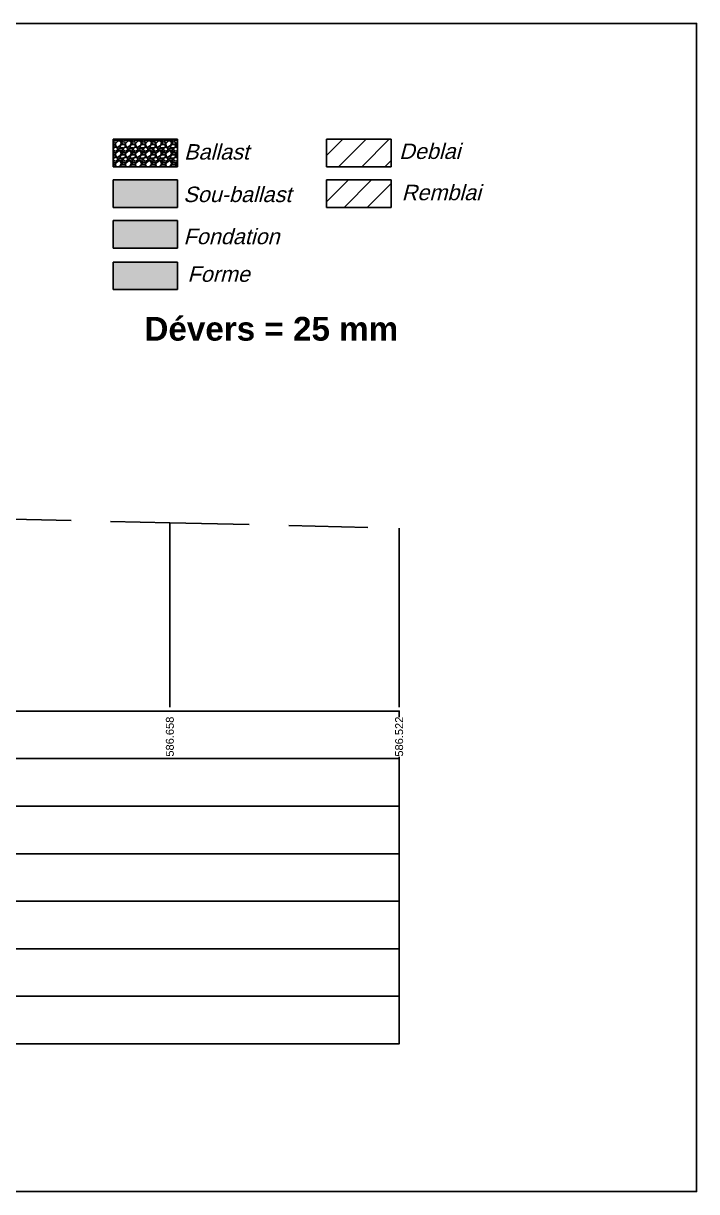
# Model space of a CAD drawing. Header units: millimetres. Extents: x 2762 to 3076, y 916 to 3305.
# Drawn here: x 2905.89 to 2922.89, y 1872.55 to 1902.05 of the extents above; entities that cross this region are included whole.
import ezdxf

# ---------------------------------------------------------------- set-up
doc = ezdxf.new("R2010")
doc.units = ezdxf.units.MM
doc.header["$LTSCALE"] = 2
doc.linetypes.add('CACHE', pattern=[9.525, 6.35, -3.175])
doc.linetypes.add('DASHED', pattern=[0.75, 0.5, -0.25])
doc.layers.add('C-ANNO-TABL-TEXT', color=150, linetype='Continuous')
doc.styles.add('ARIAL', font='arial.ttf')
doc.styles.add('C3D_Profil_Travers', font='romans.shx')
doc.styles.get("Standard").update_dxf_attribs({"font": 'arial.ttf'})

msp = doc.modelspace()

# ---------------------------------------------------------------- hatches: boundary and pattern name
h = msp.add_hatch(color=11)
h.dxf.hatch_style = 1
h.paths.add_polyline_path([(2909.781, 1898.096), (2908.155, 1898.096), (2908.155, 1897.404), (2909.781, 1897.404)])
h = msp.add_hatch(color=30)
h.dxf.hatch_style = 1
h.paths.add_polyline_path([(2909.781, 1897.069), (2908.155, 1897.069), (2908.155, 1896.377), (2909.781, 1896.377)])
h = msp.add_hatch(color=83)
h.dxf.hatch_style = 1
h.paths.add_polyline_path([(2909.781, 1896.023), (2908.155, 1896.023), (2908.155, 1895.331), (2909.781, 1895.331)])

# ---------------------------------------------------------------- linework, layer by layer
for p, q in [((2908.155, 1899.123), (2909.781, 1899.123)), ((2908.155, 1898.431), (2908.155, 1899.123)), ((2909.781, 1899.123), (2909.781, 1898.431)), ((2913.548, 1899.123), (2915.174, 1899.123)), ((2913.548, 1898.431), (2913.548, 1899.123)), ((2915.174, 1899.123), (2915.174, 1898.431)), ((2909.781, 1898.431), (2908.155, 1898.431)), ((2915.174, 1898.431), (2913.548, 1898.431)), ((2908.155, 1898.096), (2909.781, 1898.096)), ((2908.155, 1897.404), (2908.155, 1898.096)), ((2909.781, 1898.096), (2909.781, 1897.404)), ((2913.548, 1898.096), (2915.174, 1898.096)), ((2913.548, 1897.404), (2913.548, 1898.096)), ((2915.174, 1898.096), (2915.174, 1897.404)), ((2909.781, 1897.404), (2908.155, 1897.404)), ((2915.174, 1897.404), (2913.548, 1897.404)), ((2908.155, 1897.069), (2909.781, 1897.069)), ((2908.155, 1896.377), (2908.155, 1897.069)), ((2909.781, 1897.069), (2909.781, 1896.377)), ((2909.781, 1896.377), (2908.155, 1896.377)), ((2908.155, 1896.023), (2909.781, 1896.023)), ((2908.155, 1895.331), (2908.155, 1896.023)), ((2909.781, 1896.023), (2909.781, 1895.331)), ((2909.781, 1895.331), (2908.155, 1895.331))]:
    msp.add_line(p, q)
at = {"linetype": 'Continuous'}
for p, q in [((2908.158, 1899.077), (2908.155, 1899.078)), ((2908.155, 1899.075), (2908.158, 1899.077)), ((2908.195, 1899.048), (2908.155, 1899.055)), ((2908.155, 1899.009), (2908.205, 1899.003)), ((2908.155, 1898.988), (2908.181, 1898.988)), ((2908.207, 1898.924), (2908.155, 1898.896)), ((2908.161, 1899.123), (2908.174, 1899.093)), ((2908.173, 1899.093), (2908.216, 1899.08)), ((2908.176, 1898.91), (2908.217, 1898.923)), ((2908.18, 1898.991), (2908.214, 1898.968)), ((2908.218, 1899.033), (2908.197, 1899.05)), ((2908.204, 1898.993), (2908.217, 1899.016)), ((2908.214, 1898.965), (2908.204, 1898.93)), ((2908.216, 1899.08), (2908.26, 1899.093)), ((2908.216, 1898.921), (2908.257, 1898.906)), ((2908.219, 1899.034), (2908.217, 1898.981)), ((2908.217, 1899.016), (2908.217, 1899.031)), ((2908.217, 1898.981), (2908.237, 1898.933)), ((2908.284, 1899.08), (2908.225, 1899.027)), ((2908.237, 1898.93), (2908.29, 1898.927)), ((2908.26, 1899.092), (2908.271, 1899.123)), ((2908.337, 1899.08), (2908.276, 1899.085)), ((2908.29, 1898.93), (2908.346, 1898.973)), ((2908.317, 1899.098), (2908.293, 1899.123)), ((2908.36, 1899.103), (2908.302, 1899.098)), ((2908.324, 1898.937), (2908.369, 1898.988)), ((2908.343, 1898.908), (2908.325, 1898.938)), ((2908.364, 1899.035), (2908.336, 1899.081)), ((2908.346, 1898.973), (2908.366, 1899.037)), ((2908.363, 1899.08), (2908.373, 1899.055)), ((2908.382, 1899.088), (2908.364, 1899.08)), ((2908.369, 1898.988), (2908.435, 1898.988)), ((2908.374, 1899.054), (2908.412, 1899.077)), ((2908.399, 1899.057), (2908.374, 1899.031)), ((2908.374, 1899.031), (2908.394, 1899.001)), ((2908.394, 1899.123), (2908.376, 1899.103)), ((2908.412, 1899.077), (2908.381, 1899.087)), ((2908.395, 1899.011), (2908.459, 1899.003)), ((2908.449, 1899.048), (2908.399, 1899.056)), ((2908.461, 1898.924), (2908.408, 1898.896)), ((2908.415, 1899.123), (2908.428, 1899.093)), ((2908.427, 1899.093), (2908.47, 1899.08)), ((2908.43, 1898.91), (2908.471, 1898.923)), ((2908.434, 1898.991), (2908.468, 1898.968)), ((2908.472, 1899.033), (2908.451, 1899.05)), ((2908.458, 1898.993), (2908.471, 1899.016)), ((2908.468, 1898.965), (2908.458, 1898.93)), ((2908.47, 1899.08), (2908.514, 1899.093)), ((2908.47, 1898.921), (2908.511, 1898.906)), ((2908.473, 1899.034), (2908.471, 1898.981)), ((2908.471, 1899.016), (2908.471, 1899.031)), ((2908.471, 1898.981), (2908.491, 1898.933)), ((2908.538, 1899.08), (2908.479, 1899.027)), ((2908.491, 1898.93), (2908.544, 1898.927)), ((2908.514, 1899.092), (2908.525, 1899.123)), ((2908.591, 1899.08), (2908.53, 1899.085)), ((2908.544, 1898.93), (2908.6, 1898.973)), ((2908.571, 1899.098), (2908.547, 1899.123)), ((2908.614, 1899.103), (2908.556, 1899.098)), ((2908.578, 1898.937), (2908.623, 1898.988)), ((2908.597, 1898.908), (2908.579, 1898.938)), ((2908.618, 1899.035), (2908.59, 1899.081)), ((2908.6, 1898.973), (2908.62, 1899.037)), ((2908.617, 1899.08), (2908.627, 1899.055)), ((2908.636, 1899.088), (2908.618, 1899.08)), ((2908.623, 1898.988), (2908.689, 1898.988)), ((2908.628, 1899.054), (2908.666, 1899.077)), ((2908.653, 1899.057), (2908.628, 1899.031)), ((2908.628, 1899.031), (2908.648, 1899.001)), ((2908.648, 1899.123), (2908.63, 1899.103)), ((2908.666, 1899.077), (2908.635, 1899.087)), ((2908.649, 1899.011), (2908.713, 1899.003)), ((2908.703, 1899.048), (2908.653, 1899.056)), ((2908.715, 1898.924), (2908.662, 1898.896)), ((2908.669, 1899.123), (2908.682, 1899.093)), ((2908.681, 1899.093), (2908.724, 1899.08)), ((2908.684, 1898.91), (2908.725, 1898.923)), ((2908.688, 1898.991), (2908.722, 1898.968)), ((2908.726, 1899.033), (2908.705, 1899.05)), ((2908.712, 1898.993), (2908.725, 1899.016)), ((2908.722, 1898.965), (2908.712, 1898.93)), ((2908.724, 1899.08), (2908.768, 1899.093)), ((2908.724, 1898.921), (2908.765, 1898.906)), ((2908.727, 1899.034), (2908.725, 1898.981)), ((2908.725, 1899.016), (2908.725, 1899.031)), ((2908.725, 1898.981), (2908.745, 1898.933)), ((2908.792, 1899.08), (2908.733, 1899.027)), ((2908.745, 1898.93), (2908.798, 1898.927)), ((2908.768, 1899.092), (2908.779, 1899.123)), ((2908.845, 1899.08), (2908.784, 1899.085)), ((2908.798, 1898.93), (2908.854, 1898.973)), ((2908.825, 1899.098), (2908.801, 1899.123)), ((2908.868, 1899.103), (2908.81, 1899.098)), ((2908.832, 1898.937), (2908.877, 1898.988)), ((2908.851, 1898.908), (2908.833, 1898.938)), ((2908.872, 1899.035), (2908.844, 1899.081)), ((2908.854, 1898.973), (2908.874, 1899.037)), ((2908.871, 1899.08), (2908.881, 1899.055)), ((2908.89, 1899.088), (2908.872, 1899.08)), ((2908.877, 1898.988), (2908.943, 1898.988)), ((2908.882, 1899.054), (2908.92, 1899.077)), ((2908.907, 1899.057), (2908.882, 1899.031)), ((2908.882, 1899.031), (2908.902, 1899.001)), ((2908.902, 1899.123), (2908.884, 1899.103)), ((2908.92, 1899.077), (2908.889, 1899.087)), ((2908.903, 1899.011), (2908.967, 1899.003)), ((2908.957, 1899.048), (2908.907, 1899.056)), ((2908.969, 1898.924), (2908.916, 1898.896)), ((2908.923, 1899.123), (2908.936, 1899.093)), ((2908.935, 1899.093), (2908.978, 1899.08)), ((2908.938, 1898.91), (2908.979, 1898.923)), ((2908.942, 1898.991), (2908.976, 1898.968)), ((2908.98, 1899.033), (2908.959, 1899.05)), ((2908.966, 1898.993), (2908.979, 1899.016)), ((2908.976, 1898.965), (2908.966, 1898.93)), ((2908.978, 1899.08), (2909.022, 1899.093)), ((2908.978, 1898.921), (2909.019, 1898.906)), ((2908.981, 1899.034), (2908.979, 1898.981)), ((2908.979, 1899.016), (2908.979, 1899.031)), ((2908.979, 1898.981), (2908.999, 1898.933)), ((2909.046, 1899.08), (2908.987, 1899.027)), ((2908.999, 1898.93), (2909.052, 1898.927)), ((2909.022, 1899.092), (2909.033, 1899.123)), ((2909.099, 1899.08), (2909.038, 1899.085)), ((2909.052, 1898.93), (2909.108, 1898.973)), ((2909.079, 1899.098), (2909.055, 1899.123)), ((2909.122, 1899.103), (2909.064, 1899.098)), ((2909.086, 1898.937), (2909.131, 1898.988)), ((2909.105, 1898.908), (2909.087, 1898.938)), ((2909.126, 1899.035), (2909.098, 1899.081)), ((2909.108, 1898.973), (2909.128, 1899.037)), ((2909.125, 1899.08), (2909.135, 1899.055)), ((2909.144, 1899.088), (2909.126, 1899.08)), ((2909.131, 1898.988), (2909.197, 1898.988)), ((2909.136, 1899.054), (2909.174, 1899.077)), ((2909.161, 1899.057), (2909.136, 1899.031)), ((2909.136, 1899.031), (2909.156, 1899.001)), ((2909.156, 1899.123), (2909.138, 1899.103)), ((2909.174, 1899.077), (2909.143, 1899.087)), ((2909.157, 1899.011), (2909.221, 1899.003)), ((2909.211, 1899.048), (2909.161, 1899.056)), ((2909.223, 1898.924), (2909.17, 1898.896)), ((2909.177, 1899.123), (2909.19, 1899.093)), ((2909.189, 1899.093), (2909.232, 1899.08)), ((2909.192, 1898.91), (2909.233, 1898.923)), ((2909.196, 1898.991), (2909.23, 1898.968)), ((2909.234, 1899.033), (2909.213, 1899.05)), ((2909.22, 1898.993), (2909.233, 1899.016)), ((2909.23, 1898.965), (2909.22, 1898.93)), ((2909.232, 1899.08), (2909.276, 1899.093)), ((2909.232, 1898.921), (2909.273, 1898.906)), ((2909.235, 1899.034), (2909.233, 1898.981)), ((2909.233, 1899.016), (2909.233, 1899.031)), ((2909.233, 1898.981), (2909.253, 1898.933)), ((2909.3, 1899.08), (2909.241, 1899.027)), ((2909.253, 1898.93), (2909.306, 1898.927)), ((2909.276, 1899.092), (2909.287, 1899.123)), ((2909.353, 1899.08), (2909.292, 1899.085)), ((2909.306, 1898.93), (2909.362, 1898.973)), ((2909.333, 1899.098), (2909.309, 1899.123)), ((2909.376, 1899.103), (2909.318, 1899.098)), ((2909.34, 1898.937), (2909.385, 1898.988)), ((2909.359, 1898.908), (2909.341, 1898.938)), ((2909.38, 1899.035), (2909.352, 1899.081)), ((2909.362, 1898.973), (2909.382, 1899.037)), ((2909.379, 1899.08), (2909.389, 1899.055)), ((2909.398, 1899.088), (2909.38, 1899.08)), ((2909.385, 1898.988), (2909.451, 1898.988)), ((2909.39, 1899.054), (2909.428, 1899.077)), ((2909.415, 1899.057), (2909.39, 1899.031)), ((2909.39, 1899.031), (2909.41, 1899.001)), ((2909.41, 1899.123), (2909.392, 1899.103)), ((2909.428, 1899.077), (2909.397, 1899.087)), ((2909.411, 1899.011), (2909.475, 1899.003)), ((2909.465, 1899.048), (2909.415, 1899.056)), ((2909.477, 1898.924), (2909.424, 1898.896)), ((2909.431, 1899.123), (2909.444, 1899.093)), ((2909.443, 1899.093), (2909.486, 1899.08)), ((2909.446, 1898.91), (2909.487, 1898.923)), ((2909.45, 1898.991), (2909.484, 1898.968)), ((2909.488, 1899.033), (2909.467, 1899.05)), ((2909.474, 1898.993), (2909.487, 1899.016)), ((2909.484, 1898.965), (2909.474, 1898.93)), ((2909.486, 1899.08), (2909.53, 1899.093)), ((2909.486, 1898.921), (2909.527, 1898.906)), ((2909.489, 1899.034), (2909.487, 1898.981)), ((2909.487, 1899.016), (2909.487, 1899.031)), ((2909.487, 1898.981), (2909.507, 1898.933)), ((2909.554, 1899.08), (2909.495, 1899.027)), ((2909.507, 1898.93), (2909.56, 1898.927)), ((2909.53, 1899.092), (2909.541, 1899.123)), ((2909.607, 1899.08), (2909.546, 1899.085)), ((2909.56, 1898.93), (2909.616, 1898.973)), ((2909.587, 1899.098), (2909.563, 1899.123)), ((2909.63, 1899.103), (2909.572, 1899.098)), ((2909.594, 1898.937), (2909.639, 1898.988)), ((2909.613, 1898.908), (2909.595, 1898.938)), ((2909.634, 1899.035), (2909.606, 1899.081)), ((2909.616, 1898.973), (2909.636, 1899.037)), ((2909.633, 1899.08), (2909.643, 1899.055)), ((2909.652, 1899.088), (2909.634, 1899.08)), ((2909.639, 1898.988), (2909.705, 1898.988)), ((2909.644, 1899.054), (2909.682, 1899.077)), ((2909.669, 1899.057), (2909.644, 1899.031)), ((2909.644, 1899.031), (2909.664, 1899.001)), ((2909.664, 1899.123), (2909.646, 1899.103)), ((2909.682, 1899.077), (2909.651, 1899.087)), ((2909.665, 1899.011), (2909.729, 1899.003)), ((2909.719, 1899.048), (2909.669, 1899.056)), ((2909.731, 1898.924), (2909.678, 1898.896)), ((2909.685, 1899.123), (2909.698, 1899.093)), ((2909.697, 1899.093), (2909.74, 1899.08)), ((2909.7, 1898.91), (2909.741, 1898.923)), ((2909.704, 1898.991), (2909.738, 1898.968)), ((2909.742, 1899.033), (2909.721, 1899.05)), ((2909.728, 1898.993), (2909.741, 1899.016)), ((2909.738, 1898.965), (2909.728, 1898.93)), ((2909.74, 1899.08), (2909.781, 1899.092)), ((2909.74, 1898.921), (2909.781, 1898.906)), ((2909.743, 1899.034), (2909.741, 1898.981)), ((2909.741, 1899.016), (2909.741, 1899.031)), ((2909.741, 1898.981), (2909.761, 1898.933)), ((2909.781, 1899.056), (2909.749, 1899.027)), ((2909.761, 1898.93), (2909.781, 1898.929)), ((2908.158, 1898.823), (2908.155, 1898.824)), ((2908.155, 1898.821), (2908.158, 1898.823)), ((2908.195, 1898.794), (2908.155, 1898.801)), ((2908.155, 1898.755), (2908.205, 1898.749)), ((2908.155, 1898.734), (2908.181, 1898.734)), ((2908.207, 1898.67), (2908.155, 1898.642)), ((2908.159, 1898.874), (2908.174, 1898.839)), ((2908.159, 1898.62), (2908.174, 1898.585)), ((2908.16, 1898.874), (2908.176, 1898.91)), ((2908.16, 1898.62), (2908.176, 1898.656)), ((2908.173, 1898.839), (2908.216, 1898.826)), ((2908.176, 1898.656), (2908.217, 1898.669)), ((2908.18, 1898.737), (2908.214, 1898.714)), ((2908.218, 1898.779), (2908.197, 1898.796)), ((2908.204, 1898.739), (2908.217, 1898.762)), ((2908.214, 1898.711), (2908.204, 1898.676)), ((2908.216, 1898.826), (2908.26, 1898.839)), ((2908.216, 1898.667), (2908.257, 1898.652)), ((2908.219, 1898.78), (2908.217, 1898.727)), ((2908.217, 1898.762), (2908.217, 1898.777)), ((2908.217, 1898.727), (2908.237, 1898.679)), ((2908.284, 1898.826), (2908.225, 1898.773)), ((2908.237, 1898.676), (2908.29, 1898.673)), ((2908.256, 1898.908), (2908.271, 1898.875)), ((2908.256, 1898.654), (2908.271, 1898.621)), ((2908.26, 1898.838), (2908.273, 1898.874)), ((2908.337, 1898.826), (2908.276, 1898.831)), ((2908.317, 1898.844), (2908.289, 1898.874)), ((2908.317, 1898.59), (2908.289, 1898.62)), ((2908.29, 1898.874), (2908.298, 1898.894)), ((2908.29, 1898.676), (2908.346, 1898.719)), ((2908.29, 1898.62), (2908.298, 1898.64)), ((2908.346, 1898.894), (2908.298, 1898.889)), ((2908.346, 1898.64), (2908.298, 1898.635)), ((2908.36, 1898.849), (2908.302, 1898.844)), ((2908.324, 1898.683), (2908.369, 1898.734)), ((2908.343, 1898.654), (2908.325, 1898.684)), ((2908.364, 1898.781), (2908.336, 1898.827)), ((2908.405, 1898.904), (2908.341, 1898.909)), ((2908.405, 1898.65), (2908.341, 1898.655)), ((2908.397, 1898.887), (2908.346, 1898.899)), ((2908.346, 1898.719), (2908.366, 1898.783)), ((2908.397, 1898.633), (2908.346, 1898.645)), ((2908.363, 1898.826), (2908.373, 1898.801)), ((2908.382, 1898.834), (2908.364, 1898.826)), ((2908.369, 1898.734), (2908.435, 1898.734)), ((2908.374, 1898.8), (2908.412, 1898.823)), ((2908.399, 1898.803), (2908.374, 1898.777)), ((2908.374, 1898.777), (2908.394, 1898.747)), ((2908.399, 1898.875), (2908.376, 1898.849)), ((2908.399, 1898.621), (2908.376, 1898.595)), ((2908.412, 1898.823), (2908.381, 1898.833)), ((2908.395, 1898.757), (2908.459, 1898.749)), ((2908.399, 1898.874), (2908.397, 1898.887)), ((2908.399, 1898.62), (2908.397, 1898.633)), ((2908.449, 1898.794), (2908.399, 1898.802)), ((2908.461, 1898.67), (2908.408, 1898.642)), ((2908.413, 1898.874), (2908.428, 1898.839)), ((2908.413, 1898.62), (2908.428, 1898.585)), ((2908.414, 1898.874), (2908.43, 1898.91)), ((2908.414, 1898.62), (2908.43, 1898.656)), ((2908.427, 1898.839), (2908.47, 1898.826)), ((2908.43, 1898.656), (2908.471, 1898.669)), ((2908.434, 1898.737), (2908.468, 1898.714)), ((2908.472, 1898.779), (2908.451, 1898.796)), ((2908.458, 1898.739), (2908.471, 1898.762)), ((2908.468, 1898.711), (2908.458, 1898.676)), ((2908.47, 1898.826), (2908.514, 1898.839)), ((2908.47, 1898.667), (2908.511, 1898.652)), ((2908.473, 1898.78), (2908.471, 1898.727)), ((2908.471, 1898.762), (2908.471, 1898.777)), ((2908.471, 1898.727), (2908.491, 1898.679)), ((2908.538, 1898.826), (2908.479, 1898.773)), ((2908.491, 1898.676), (2908.544, 1898.673)), ((2908.51, 1898.908), (2908.525, 1898.875)), ((2908.51, 1898.654), (2908.525, 1898.621)), ((2908.514, 1898.838), (2908.527, 1898.874)), ((2908.591, 1898.826), (2908.53, 1898.831)), ((2908.571, 1898.844), (2908.543, 1898.874)), ((2908.571, 1898.59), (2908.543, 1898.62)), ((2908.544, 1898.874), (2908.552, 1898.894)), ((2908.544, 1898.676), (2908.6, 1898.719)), ((2908.544, 1898.62), (2908.552, 1898.64)), ((2908.6, 1898.894), (2908.552, 1898.889)), ((2908.6, 1898.64), (2908.552, 1898.635)), ((2908.614, 1898.849), (2908.556, 1898.844)), ((2908.578, 1898.683), (2908.623, 1898.734)), ((2908.597, 1898.654), (2908.579, 1898.684)), ((2908.618, 1898.781), (2908.59, 1898.827)), ((2908.659, 1898.904), (2908.595, 1898.909)), ((2908.659, 1898.65), (2908.595, 1898.655)), ((2908.651, 1898.887), (2908.6, 1898.899)), ((2908.6, 1898.719), (2908.62, 1898.783)), ((2908.651, 1898.633), (2908.6, 1898.645)), ((2908.617, 1898.826), (2908.627, 1898.801)), ((2908.636, 1898.834), (2908.618, 1898.826)), ((2908.623, 1898.734), (2908.689, 1898.734)), ((2908.628, 1898.8), (2908.666, 1898.823)), ((2908.653, 1898.803), (2908.628, 1898.777)), ((2908.628, 1898.777), (2908.648, 1898.747)), ((2908.653, 1898.875), (2908.63, 1898.849)), ((2908.653, 1898.621), (2908.63, 1898.595)), ((2908.666, 1898.823), (2908.635, 1898.833)), ((2908.649, 1898.757), (2908.713, 1898.749)), ((2908.653, 1898.874), (2908.651, 1898.887)), ((2908.653, 1898.62), (2908.651, 1898.633)), ((2908.703, 1898.794), (2908.653, 1898.802)), ((2908.715, 1898.67), (2908.662, 1898.642)), ((2908.667, 1898.874), (2908.682, 1898.839)), ((2908.667, 1898.62), (2908.682, 1898.585)), ((2908.668, 1898.874), (2908.684, 1898.91)), ((2908.668, 1898.62), (2908.684, 1898.656)), ((2908.681, 1898.839), (2908.724, 1898.826)), ((2908.684, 1898.656), (2908.725, 1898.669)), ((2908.688, 1898.737), (2908.722, 1898.714)), ((2908.726, 1898.779), (2908.705, 1898.796)), ((2908.712, 1898.739), (2908.725, 1898.762)), ((2908.722, 1898.711), (2908.712, 1898.676)), ((2908.724, 1898.826), (2908.768, 1898.839)), ((2908.724, 1898.667), (2908.765, 1898.652)), ((2908.727, 1898.78), (2908.725, 1898.727)), ((2908.725, 1898.762), (2908.725, 1898.777)), ((2908.725, 1898.727), (2908.745, 1898.679)), ((2908.792, 1898.826), (2908.733, 1898.773)), ((2908.745, 1898.676), (2908.798, 1898.673)), ((2908.764, 1898.908), (2908.779, 1898.875)), ((2908.764, 1898.654), (2908.779, 1898.621)), ((2908.768, 1898.838), (2908.781, 1898.874)), ((2908.845, 1898.826), (2908.784, 1898.831)), ((2908.825, 1898.844), (2908.797, 1898.874)), ((2908.825, 1898.59), (2908.797, 1898.62)), ((2908.798, 1898.874), (2908.806, 1898.894)), ((2908.798, 1898.676), (2908.854, 1898.719)), ((2908.798, 1898.62), (2908.806, 1898.64)), ((2908.854, 1898.894), (2908.806, 1898.889)), ((2908.854, 1898.64), (2908.806, 1898.635)), ((2908.868, 1898.849), (2908.81, 1898.844)), ((2908.832, 1898.683), (2908.877, 1898.734)), ((2908.851, 1898.654), (2908.833, 1898.684)), ((2908.872, 1898.781), (2908.844, 1898.827)), ((2908.913, 1898.904), (2908.849, 1898.909)), ((2908.913, 1898.65), (2908.849, 1898.655)), ((2908.905, 1898.887), (2908.854, 1898.899)), ((2908.854, 1898.719), (2908.874, 1898.783)), ((2908.905, 1898.633), (2908.854, 1898.645)), ((2908.871, 1898.826), (2908.881, 1898.801)), ((2908.89, 1898.834), (2908.872, 1898.826)), ((2908.877, 1898.734), (2908.943, 1898.734)), ((2908.882, 1898.8), (2908.92, 1898.823)), ((2908.907, 1898.803), (2908.882, 1898.777)), ((2908.882, 1898.777), (2908.902, 1898.747)), ((2908.907, 1898.875), (2908.884, 1898.849)), ((2908.907, 1898.621), (2908.884, 1898.595)), ((2908.92, 1898.823), (2908.889, 1898.833)), ((2908.903, 1898.757), (2908.967, 1898.749)), ((2908.907, 1898.874), (2908.905, 1898.887)), ((2908.907, 1898.62), (2908.905, 1898.633)), ((2908.957, 1898.794), (2908.907, 1898.802)), ((2908.969, 1898.67), (2908.916, 1898.642)), ((2908.921, 1898.874), (2908.936, 1898.839)), ((2908.921, 1898.62), (2908.936, 1898.585)), ((2908.922, 1898.874), (2908.938, 1898.91)), ((2908.922, 1898.62), (2908.938, 1898.656)), ((2908.935, 1898.839), (2908.978, 1898.826)), ((2908.938, 1898.656), (2908.979, 1898.669)), ((2908.942, 1898.737), (2908.976, 1898.714)), ((2908.98, 1898.779), (2908.959, 1898.796)), ((2908.966, 1898.739), (2908.979, 1898.762)), ((2908.976, 1898.711), (2908.966, 1898.676)), ((2908.978, 1898.826), (2909.022, 1898.839)), ((2908.978, 1898.667), (2909.019, 1898.652)), ((2908.981, 1898.78), (2908.979, 1898.727)), ((2908.979, 1898.762), (2908.979, 1898.777)), ((2908.979, 1898.727), (2908.999, 1898.679)), ((2909.046, 1898.826), (2908.987, 1898.773)), ((2908.999, 1898.676), (2909.052, 1898.673)), ((2909.018, 1898.908), (2909.033, 1898.875)), ((2909.018, 1898.654), (2909.033, 1898.621)), ((2909.022, 1898.838), (2909.035, 1898.874)), ((2909.099, 1898.826), (2909.038, 1898.831)), ((2909.079, 1898.844), (2909.051, 1898.874)), ((2909.079, 1898.59), (2909.051, 1898.62)), ((2909.052, 1898.874), (2909.06, 1898.894)), ((2909.052, 1898.676), (2909.108, 1898.719)), ((2909.052, 1898.62), (2909.06, 1898.64)), ((2909.108, 1898.894), (2909.06, 1898.889)), ((2909.108, 1898.64), (2909.06, 1898.635)), ((2909.122, 1898.849), (2909.064, 1898.844)), ((2909.086, 1898.683), (2909.131, 1898.734)), ((2909.105, 1898.654), (2909.087, 1898.684)), ((2909.126, 1898.781), (2909.098, 1898.827)), ((2909.167, 1898.904), (2909.103, 1898.909)), ((2909.167, 1898.65), (2909.103, 1898.655)), ((2909.159, 1898.887), (2909.108, 1898.899)), ((2909.108, 1898.719), (2909.128, 1898.783)), ((2909.159, 1898.633), (2909.108, 1898.645)), ((2909.125, 1898.826), (2909.135, 1898.801)), ((2909.144, 1898.834), (2909.126, 1898.826)), ((2909.131, 1898.734), (2909.197, 1898.734)), ((2909.136, 1898.8), (2909.174, 1898.823)), ((2909.161, 1898.803), (2909.136, 1898.777)), ((2909.136, 1898.777), (2909.156, 1898.747)), ((2909.161, 1898.875), (2909.138, 1898.849)), ((2909.161, 1898.621), (2909.138, 1898.595)), ((2909.174, 1898.823), (2909.143, 1898.833)), ((2909.157, 1898.757), (2909.221, 1898.749)), ((2909.161, 1898.874), (2909.159, 1898.887)), ((2909.161, 1898.62), (2909.159, 1898.633)), ((2909.211, 1898.794), (2909.161, 1898.802)), ((2909.223, 1898.67), (2909.17, 1898.642)), ((2909.175, 1898.874), (2909.19, 1898.839)), ((2909.175, 1898.62), (2909.19, 1898.585)), ((2909.176, 1898.874), (2909.192, 1898.91)), ((2909.176, 1898.62), (2909.192, 1898.656)), ((2909.189, 1898.839), (2909.232, 1898.826)), ((2909.192, 1898.656), (2909.233, 1898.669)), ((2909.196, 1898.737), (2909.23, 1898.714)), ((2909.234, 1898.779), (2909.213, 1898.796)), ((2909.22, 1898.739), (2909.233, 1898.762)), ((2909.23, 1898.711), (2909.22, 1898.676)), ((2909.232, 1898.826), (2909.276, 1898.839)), ((2909.232, 1898.667), (2909.273, 1898.652)), ((2909.235, 1898.78), (2909.233, 1898.727)), ((2909.233, 1898.762), (2909.233, 1898.777)), ((2909.233, 1898.727), (2909.253, 1898.679)), ((2909.3, 1898.826), (2909.241, 1898.773)), ((2909.253, 1898.676), (2909.306, 1898.673)), ((2909.272, 1898.908), (2909.287, 1898.875)), ((2909.272, 1898.654), (2909.287, 1898.621)), ((2909.276, 1898.838), (2909.289, 1898.874)), ((2909.353, 1898.826), (2909.292, 1898.831)), ((2909.333, 1898.844), (2909.305, 1898.874)), ((2909.333, 1898.59), (2909.305, 1898.62)), ((2909.306, 1898.874), (2909.314, 1898.894)), ((2909.306, 1898.676), (2909.362, 1898.719)), ((2909.306, 1898.62), (2909.314, 1898.64)), ((2909.362, 1898.894), (2909.314, 1898.889)), ((2909.362, 1898.64), (2909.314, 1898.635)), ((2909.376, 1898.849), (2909.318, 1898.844)), ((2909.34, 1898.683), (2909.385, 1898.734)), ((2909.359, 1898.654), (2909.341, 1898.684)), ((2909.38, 1898.781), (2909.352, 1898.827)), ((2909.421, 1898.904), (2909.357, 1898.909)), ((2909.421, 1898.65), (2909.357, 1898.655)), ((2909.413, 1898.887), (2909.362, 1898.899)), ((2909.362, 1898.719), (2909.382, 1898.783)), ((2909.413, 1898.633), (2909.362, 1898.645)), ((2909.379, 1898.826), (2909.389, 1898.801)), ((2909.398, 1898.834), (2909.38, 1898.826)), ((2909.385, 1898.734), (2909.451, 1898.734)), ((2909.39, 1898.8), (2909.428, 1898.823)), ((2909.415, 1898.803), (2909.39, 1898.777)), ((2909.39, 1898.777), (2909.41, 1898.747)), ((2909.415, 1898.875), (2909.392, 1898.849)), ((2909.415, 1898.621), (2909.392, 1898.595)), ((2909.428, 1898.823), (2909.397, 1898.833)), ((2909.411, 1898.757), (2909.475, 1898.749)), ((2909.415, 1898.874), (2909.413, 1898.887)), ((2909.415, 1898.62), (2909.413, 1898.633)), ((2909.465, 1898.794), (2909.415, 1898.802)), ((2909.477, 1898.67), (2909.424, 1898.642)), ((2909.429, 1898.874), (2909.444, 1898.839)), ((2909.429, 1898.62), (2909.444, 1898.585)), ((2909.43, 1898.874), (2909.446, 1898.91)), ((2909.43, 1898.62), (2909.446, 1898.656)), ((2909.443, 1898.839), (2909.486, 1898.826)), ((2909.446, 1898.656), (2909.487, 1898.669)), ((2909.45, 1898.737), (2909.484, 1898.714)), ((2909.488, 1898.779), (2909.467, 1898.796)), ((2909.474, 1898.739), (2909.487, 1898.762)), ((2909.484, 1898.711), (2909.474, 1898.676)), ((2909.486, 1898.826), (2909.53, 1898.839)), ((2909.486, 1898.667), (2909.527, 1898.652)), ((2909.489, 1898.78), (2909.487, 1898.727)), ((2909.487, 1898.762), (2909.487, 1898.777)), ((2909.487, 1898.727), (2909.507, 1898.679)), ((2909.554, 1898.826), (2909.495, 1898.773)), ((2909.507, 1898.676), (2909.56, 1898.673)), ((2909.526, 1898.908), (2909.541, 1898.875)), ((2909.526, 1898.654), (2909.541, 1898.621)), ((2909.53, 1898.838), (2909.543, 1898.874)), ((2909.607, 1898.826), (2909.546, 1898.831)), ((2909.587, 1898.844), (2909.559, 1898.874)), ((2909.587, 1898.59), (2909.559, 1898.62)), ((2909.56, 1898.874), (2909.568, 1898.894)), ((2909.56, 1898.676), (2909.616, 1898.719)), ((2909.56, 1898.62), (2909.568, 1898.64)), ((2909.616, 1898.894), (2909.568, 1898.889)), ((2909.616, 1898.64), (2909.568, 1898.635)), ((2909.63, 1898.849), (2909.572, 1898.844)), ((2909.594, 1898.683), (2909.639, 1898.734)), ((2909.613, 1898.654), (2909.595, 1898.684)), ((2909.634, 1898.781), (2909.606, 1898.827)), ((2909.675, 1898.904), (2909.611, 1898.909)), ((2909.675, 1898.65), (2909.611, 1898.655)), ((2909.667, 1898.887), (2909.616, 1898.899)), ((2909.616, 1898.719), (2909.636, 1898.783)), ((2909.667, 1898.633), (2909.616, 1898.645)), ((2909.633, 1898.826), (2909.643, 1898.801)), ((2909.652, 1898.834), (2909.634, 1898.826)), ((2909.639, 1898.734), (2909.705, 1898.734)), ((2909.644, 1898.8), (2909.682, 1898.823)), ((2909.669, 1898.803), (2909.644, 1898.777)), ((2909.644, 1898.777), (2909.664, 1898.747)), ((2909.669, 1898.875), (2909.646, 1898.849)), ((2909.669, 1898.621), (2909.646, 1898.595)), ((2909.682, 1898.823), (2909.651, 1898.833)), ((2909.665, 1898.757), (2909.729, 1898.749)), ((2909.669, 1898.874), (2909.667, 1898.887)), ((2909.669, 1898.62), (2909.667, 1898.633)), ((2909.719, 1898.794), (2909.669, 1898.802)), ((2909.731, 1898.67), (2909.678, 1898.642)), ((2909.683, 1898.874), (2909.698, 1898.839)), ((2909.683, 1898.62), (2909.698, 1898.585)), ((2909.684, 1898.874), (2909.7, 1898.91)), ((2909.684, 1898.62), (2909.7, 1898.656)), ((2909.697, 1898.839), (2909.74, 1898.826)), ((2909.7, 1898.656), (2909.741, 1898.669)), ((2909.704, 1898.737), (2909.738, 1898.714)), ((2909.742, 1898.779), (2909.721, 1898.796)), ((2909.728, 1898.739), (2909.741, 1898.762)), ((2909.738, 1898.711), (2909.728, 1898.676)), ((2909.74, 1898.826), (2909.781, 1898.838)), ((2909.74, 1898.667), (2909.781, 1898.652)), ((2909.743, 1898.78), (2909.741, 1898.727)), ((2909.741, 1898.762), (2909.741, 1898.777)), ((2909.741, 1898.727), (2909.761, 1898.679)), ((2909.781, 1898.802), (2909.749, 1898.773)), ((2909.761, 1898.676), (2909.781, 1898.675)), ((2909.78, 1898.908), (2909.781, 1898.905)), ((2909.78, 1898.654), (2909.781, 1898.651)), ((2908.158, 1898.569), (2908.155, 1898.57)), ((2908.155, 1898.567), (2908.158, 1898.569)), ((2908.195, 1898.54), (2908.155, 1898.547)), ((2908.155, 1898.501), (2908.205, 1898.495)), ((2908.155, 1898.48), (2908.181, 1898.48)), ((2908.173, 1898.585), (2908.216, 1898.572)), ((2908.18, 1898.483), (2908.214, 1898.46)), ((2908.218, 1898.525), (2908.197, 1898.542)), ((2908.204, 1898.485), (2908.217, 1898.508)), ((2908.214, 1898.457), (2908.206, 1898.431)), ((2908.216, 1898.572), (2908.26, 1898.585)), ((2908.219, 1898.526), (2908.217, 1898.473)), ((2908.217, 1898.508), (2908.217, 1898.523)), ((2908.217, 1898.473), (2908.235, 1898.431)), ((2908.284, 1898.572), (2908.225, 1898.519)), ((2908.26, 1898.584), (2908.273, 1898.62)), ((2908.337, 1898.572), (2908.276, 1898.577)), ((2908.36, 1898.595), (2908.302, 1898.59)), ((2908.302, 1898.431), (2908.346, 1898.465)), ((2908.325, 1898.431), (2908.369, 1898.48)), ((2908.364, 1898.527), (2908.336, 1898.573)), ((2908.346, 1898.465), (2908.366, 1898.529)), ((2908.363, 1898.572), (2908.373, 1898.547)), ((2908.382, 1898.58), (2908.364, 1898.572)), ((2908.369, 1898.48), (2908.435, 1898.48)), ((2908.374, 1898.546), (2908.412, 1898.569)), ((2908.399, 1898.549), (2908.374, 1898.523)), ((2908.374, 1898.523), (2908.394, 1898.493)), ((2908.412, 1898.569), (2908.381, 1898.579)), ((2908.395, 1898.503), (2908.459, 1898.495)), ((2908.449, 1898.54), (2908.399, 1898.548)), ((2908.427, 1898.585), (2908.47, 1898.572)), ((2908.434, 1898.483), (2908.468, 1898.46)), ((2908.472, 1898.525), (2908.451, 1898.542)), ((2908.458, 1898.485), (2908.471, 1898.508)), ((2908.468, 1898.457), (2908.46, 1898.431)), ((2908.47, 1898.572), (2908.514, 1898.585)), ((2908.473, 1898.526), (2908.471, 1898.473)), ((2908.471, 1898.508), (2908.471, 1898.523)), ((2908.471, 1898.473), (2908.489, 1898.431)), ((2908.538, 1898.572), (2908.479, 1898.519)), ((2908.514, 1898.584), (2908.527, 1898.62)), ((2908.591, 1898.572), (2908.53, 1898.577)), ((2908.614, 1898.595), (2908.556, 1898.59)), ((2908.556, 1898.431), (2908.6, 1898.465)), ((2908.579, 1898.431), (2908.623, 1898.48)), ((2908.618, 1898.527), (2908.59, 1898.573)), ((2908.6, 1898.465), (2908.62, 1898.529)), ((2908.617, 1898.572), (2908.627, 1898.547)), ((2908.636, 1898.58), (2908.618, 1898.572)), ((2908.623, 1898.48), (2908.689, 1898.48)), ((2908.628, 1898.546), (2908.666, 1898.569)), ((2908.653, 1898.549), (2908.628, 1898.523)), ((2908.628, 1898.523), (2908.648, 1898.493)), ((2908.666, 1898.569), (2908.635, 1898.579)), ((2908.649, 1898.503), (2908.713, 1898.495)), ((2908.703, 1898.54), (2908.653, 1898.548)), ((2908.681, 1898.585), (2908.724, 1898.572)), ((2908.688, 1898.483), (2908.722, 1898.46)), ((2908.726, 1898.525), (2908.705, 1898.542)), ((2908.712, 1898.485), (2908.725, 1898.508)), ((2908.722, 1898.457), (2908.714, 1898.431)), ((2908.724, 1898.572), (2908.768, 1898.585)), ((2908.727, 1898.526), (2908.725, 1898.473)), ((2908.725, 1898.508), (2908.725, 1898.523)), ((2908.725, 1898.473), (2908.743, 1898.431)), ((2908.792, 1898.572), (2908.733, 1898.519)), ((2908.768, 1898.584), (2908.781, 1898.62)), ((2908.845, 1898.572), (2908.784, 1898.577)), ((2908.868, 1898.595), (2908.81, 1898.59)), ((2908.81, 1898.431), (2908.854, 1898.465)), ((2908.833, 1898.431), (2908.877, 1898.48)), ((2908.872, 1898.527), (2908.844, 1898.573)), ((2908.854, 1898.465), (2908.874, 1898.529)), ((2908.871, 1898.572), (2908.881, 1898.547)), ((2908.89, 1898.58), (2908.872, 1898.572)), ((2908.877, 1898.48), (2908.943, 1898.48)), ((2908.882, 1898.546), (2908.92, 1898.569)), ((2908.907, 1898.549), (2908.882, 1898.523)), ((2908.882, 1898.523), (2908.902, 1898.493)), ((2908.92, 1898.569), (2908.889, 1898.579)), ((2908.903, 1898.503), (2908.967, 1898.495)), ((2908.957, 1898.54), (2908.907, 1898.548)), ((2908.935, 1898.585), (2908.978, 1898.572)), ((2908.942, 1898.483), (2908.976, 1898.46)), ((2908.98, 1898.525), (2908.959, 1898.542)), ((2908.966, 1898.485), (2908.979, 1898.508)), ((2908.976, 1898.457), (2908.968, 1898.431)), ((2908.978, 1898.572), (2909.022, 1898.585)), ((2908.981, 1898.526), (2908.979, 1898.473)), ((2908.979, 1898.508), (2908.979, 1898.523)), ((2908.979, 1898.473), (2908.997, 1898.431)), ((2909.046, 1898.572), (2908.987, 1898.519)), ((2909.022, 1898.584), (2909.035, 1898.62)), ((2909.099, 1898.572), (2909.038, 1898.577)), ((2909.122, 1898.595), (2909.064, 1898.59)), ((2909.064, 1898.431), (2909.108, 1898.465)), ((2909.087, 1898.431), (2909.131, 1898.48)), ((2909.126, 1898.527), (2909.098, 1898.573)), ((2909.108, 1898.465), (2909.128, 1898.529)), ((2909.125, 1898.572), (2909.135, 1898.547)), ((2909.144, 1898.58), (2909.126, 1898.572)), ((2909.131, 1898.48), (2909.197, 1898.48)), ((2909.136, 1898.546), (2909.174, 1898.569)), ((2909.161, 1898.549), (2909.136, 1898.523)), ((2909.136, 1898.523), (2909.156, 1898.493)), ((2909.174, 1898.569), (2909.143, 1898.579)), ((2909.157, 1898.503), (2909.221, 1898.495)), ((2909.211, 1898.54), (2909.161, 1898.548)), ((2909.189, 1898.585), (2909.232, 1898.572)), ((2909.196, 1898.483), (2909.23, 1898.46)), ((2909.234, 1898.525), (2909.213, 1898.542)), ((2909.22, 1898.485), (2909.233, 1898.508)), ((2909.23, 1898.457), (2909.222, 1898.431)), ((2909.232, 1898.572), (2909.276, 1898.585)), ((2909.235, 1898.526), (2909.233, 1898.473)), ((2909.233, 1898.508), (2909.233, 1898.523)), ((2909.233, 1898.473), (2909.251, 1898.431)), ((2909.3, 1898.572), (2909.241, 1898.519)), ((2909.276, 1898.584), (2909.289, 1898.62)), ((2909.353, 1898.572), (2909.292, 1898.577)), ((2909.376, 1898.595), (2909.318, 1898.59)), ((2909.318, 1898.431), (2909.362, 1898.465)), ((2909.341, 1898.431), (2909.385, 1898.48)), ((2909.38, 1898.527), (2909.352, 1898.573)), ((2909.362, 1898.465), (2909.382, 1898.529)), ((2909.379, 1898.572), (2909.389, 1898.547)), ((2909.398, 1898.58), (2909.38, 1898.572)), ((2909.385, 1898.48), (2909.451, 1898.48)), ((2909.39, 1898.546), (2909.428, 1898.569)), ((2909.415, 1898.549), (2909.39, 1898.523)), ((2909.39, 1898.523), (2909.41, 1898.493)), ((2909.428, 1898.569), (2909.397, 1898.579)), ((2909.411, 1898.503), (2909.475, 1898.495)), ((2909.465, 1898.54), (2909.415, 1898.548)), ((2909.443, 1898.585), (2909.486, 1898.572)), ((2909.45, 1898.483), (2909.484, 1898.46)), ((2909.488, 1898.525), (2909.467, 1898.542)), ((2909.474, 1898.485), (2909.487, 1898.508)), ((2909.484, 1898.457), (2909.476, 1898.431)), ((2909.486, 1898.572), (2909.53, 1898.585)), ((2909.489, 1898.526), (2909.487, 1898.473)), ((2909.487, 1898.508), (2909.487, 1898.523)), ((2909.487, 1898.473), (2909.505, 1898.431)), ((2909.554, 1898.572), (2909.495, 1898.519)), ((2909.53, 1898.584), (2909.543, 1898.62)), ((2909.607, 1898.572), (2909.546, 1898.577)), ((2909.63, 1898.595), (2909.572, 1898.59)), ((2909.572, 1898.431), (2909.616, 1898.465)), ((2909.595, 1898.431), (2909.639, 1898.48)), ((2909.634, 1898.527), (2909.606, 1898.573)), ((2909.616, 1898.465), (2909.636, 1898.529)), ((2909.633, 1898.572), (2909.643, 1898.547)), ((2909.652, 1898.58), (2909.634, 1898.572)), ((2909.639, 1898.48), (2909.705, 1898.48)), ((2909.644, 1898.546), (2909.682, 1898.569)), ((2909.669, 1898.549), (2909.644, 1898.523)), ((2909.644, 1898.523), (2909.664, 1898.493)), ((2909.682, 1898.569), (2909.651, 1898.579)), ((2909.665, 1898.503), (2909.729, 1898.495)), ((2909.719, 1898.54), (2909.669, 1898.548)), ((2909.697, 1898.585), (2909.74, 1898.572)), ((2909.704, 1898.483), (2909.738, 1898.46)), ((2909.742, 1898.525), (2909.721, 1898.542)), ((2909.728, 1898.485), (2909.741, 1898.508)), ((2909.738, 1898.457), (2909.73, 1898.431)), ((2909.74, 1898.572), (2909.781, 1898.584)), ((2909.743, 1898.526), (2909.741, 1898.473)), ((2909.741, 1898.508), (2909.741, 1898.523)), ((2909.741, 1898.473), (2909.759, 1898.431)), ((2909.781, 1898.548), (2909.749, 1898.519))]:
    msp.add_line(p, q, dxfattribs=at)
at = {"color": 1, "linetype": 'Continuous'}
for p, q in [((2913.548, 1898.711), (2913.96, 1899.123)), ((2913.852, 1898.431), (2914.544, 1899.123)), ((2914.436, 1898.431), (2915.127, 1899.123)), ((2915.019, 1898.431), (2915.174, 1898.587))]:
    msp.add_line(p, q, dxfattribs=at)
at = {"color": 3, "linetype": 'Continuous'}
for p, q in [((2913.548, 1897.544), (2914.1, 1898.096)), ((2913.992, 1897.404), (2914.684, 1898.096)), ((2914.576, 1897.404), (2915.174, 1898.003)), ((2915.159, 1897.404), (2915.174, 1897.419))]:
    msp.add_line(p, q, dxfattribs=at)
at = {"color": 105, "linetype": 'DASHED', "lineweight": -3, "ltscale": 2}
for p, q in [((2899.097, 1889.67), (2909.591, 1889.442)), ((2909.591, 1889.442), (2915.38, 1889.305))]:
    msp.add_line(p, q, dxfattribs=at)
at = {"color": 98, "linetype": 'CACHE', "lineweight": -3}
for p, q in [((2909.591, 1889.442), (2909.591, 1884.784)), ((2915.38, 1889.305), (2915.38, 1884.784))]:
    msp.add_line(p, q, dxfattribs=at)
at = {"color": 7, "linetype": 'Continuous', "lineweight": -3}
msp.add_line((2881.379, 1884.684), (2915.381, 1884.684), dxfattribs=at)
for points in [[(2881.379, 1883.484), (2915.381, 1883.484), (2915.381, 1884.684), (2881.379, 1884.684)], [(2881.379, 1882.284), (2915.381, 1882.284), (2915.381, 1883.484), (2881.379, 1883.484)], [(2881.379, 1881.084), (2915.381, 1881.084), (2915.381, 1882.284), (2881.379, 1882.284)], [(2881.379, 1879.884), (2915.381, 1879.884), (2915.381, 1881.084), (2881.379, 1881.084)], [(2881.379, 1878.684), (2915.381, 1878.684), (2915.381, 1879.884), (2881.379, 1879.884)], [(2881.379, 1877.484), (2915.381, 1877.484), (2915.381, 1878.684), (2881.379, 1878.684)], [(2881.379, 1876.284), (2915.381, 1876.284), (2915.381, 1877.484), (2881.379, 1877.484)]]:
    msp.add_3dface(points, dxfattribs=at)

# ---------------------------------------------------------------- texts
at = {"insert": (2908.949, 1894.638), "char_height": 0.6, "attachment_point": 1}
msp.add_mtext_dynamic_manual_height_columns('{\\fArial|b1|i0|c0|p34;Dévers = 25 mm}', width=8.82587, gutter_width=1.25, heights=[0], dxfattribs=at)
at = {"layer": 'C-ANNO-TABL-TEXT', "color": 7, "style": 'ARIAL', "oblique": 15}
for s, p in [('Ballast', (2909.949, 1898.61)), ('Deblai', (2915.379, 1898.626)), ('Sou-ballast', (2909.929, 1897.537)), ('Remblai', (2915.443, 1897.584)), ('Fondation', (2909.934, 1896.474)), ('Forme', (2910.034, 1895.524))]:
    msp.add_text(s, height=0.39, dxfattribs=at).set_placement(p)

# ---------------------------------------------------------------- next in the draw order: texts
at = {"color": 7, "linetype": 'Continuous', "lineweight": -3, "char_height": 0.2, "attachment_point": 4, "rotation": 90, "style": 'C3D_Profil_Travers', "bg_fill": 3, "box_fill_scale": 1.000375, "bg_fill_color": 256, "bg_fill_true_color": 13158600, "bg_fill_transparency": 0}
for s, insert, width in [('{\\fArial|b0|i0|c0|p34;586.658}', (2909.591, 1883.534), 0.99595), ('{\\fArial|b0|i0|c0|p34;586.522}', (2915.38, 1883.534), 0.99347)]:
    msp.add_mtext(s, dxfattribs=dict(at, insert=insert, width=width))

# ---------------------------------------------------------------- next in the draw order: linework, layer by layer
msp.add_lwpolyline([(2873.89, 1902.05), (2922.89, 1902.05), (2922.89, 1872.55), (2873.89, 1872.55)], close=True)

doc.saveas('drawing.dxf')
